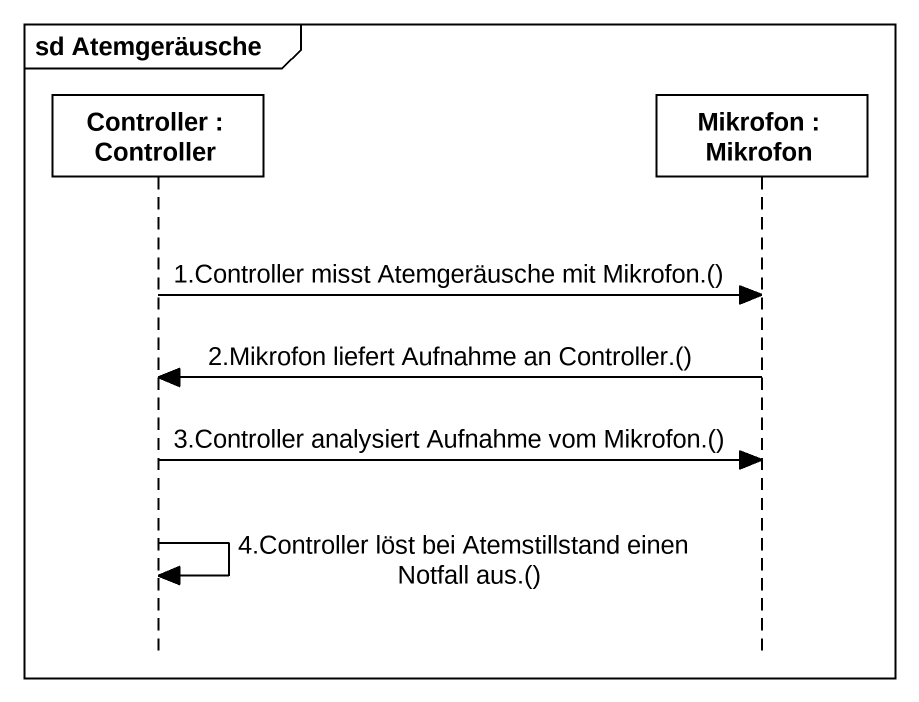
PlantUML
@startuml
mainframe sd Atemgeräusche
hide footbox
participant "Controller : Controller" as Controller
participant "Mikrofon : Mikrofon" as Mikrofon

Controller -> Mikrofon : 1.Controller misst Atemgeräusche mit Mikrofon.()
Mikrofon -> Controller : 2.Mikrofon liefert Aufnahme an Controller.()
Controller -> Mikrofon : 3.Controller analysiert Aufnahme vom Mikrofon.()
Controller -> Controller : 4.Controller löst bei Atemstillstand einen Notfall aus.()
@enduml
